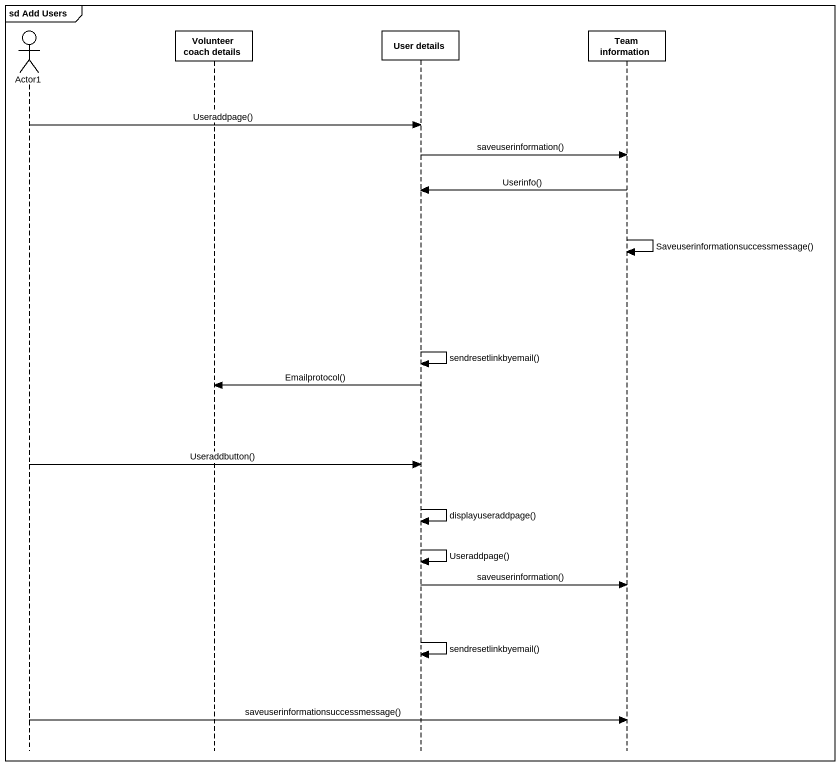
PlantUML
@startuml
mainframe sd Add Users
hide footbox
actor Actor1
participant "Volunteer coach details" as Volunteer_coach_details
participant "User details" as User_details
participant "Team information" as Team_information

Actor1 -> User_details : Useraddpage()
User_details -> Team_information : saveuserinformation()
Team_information -> User_details : Userinfo()
Team_information -> Team_information : Saveuserinformationsuccessmessage()
User_details -> User_details : sendresetlinkbyemail()
User_details -> Volunteer_coach_details : Emailprotocol()
Actor1 -> User_details : Useraddbutton()
User_details -> User_details : displayuseraddpage()
User_details -> User_details : Useraddpage()
User_details -> Team_information : saveuserinformation()
User_details -> User_details : sendresetlinkbyemail()
Actor1 -> Team_information : saveuserinformationsuccessmessage()
@enduml
